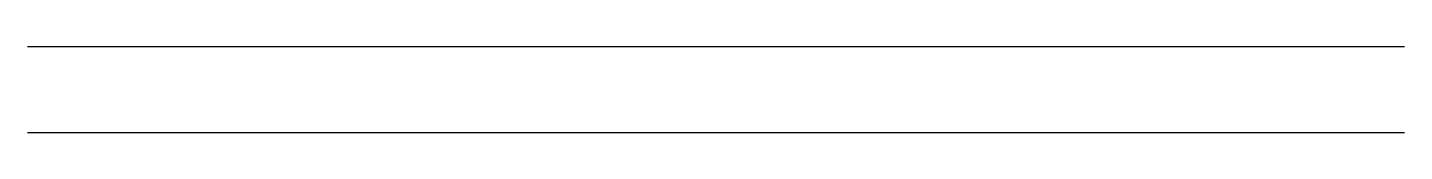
# Model space of a CAD drawing. Header units: millimetres. Extents: x 1833.06 to 1837.62, y 2296.5 to 2296.79.
import ezdxf

# ---------------------------------------------------------------- set-up
doc = ezdxf.new("R2010")
doc.units = ezdxf.units.MM

msp = doc.modelspace()

# ---------------------------------------------------------------- linework, layer by layer
for p, q in [((1833.0643, 2296.7879), (1837.6219, 2296.7879)), ((1833.0643, 2296.503), (1837.6219, 2296.503))]:
    msp.add_line(p, q)

doc.saveas('drawing.dxf')
